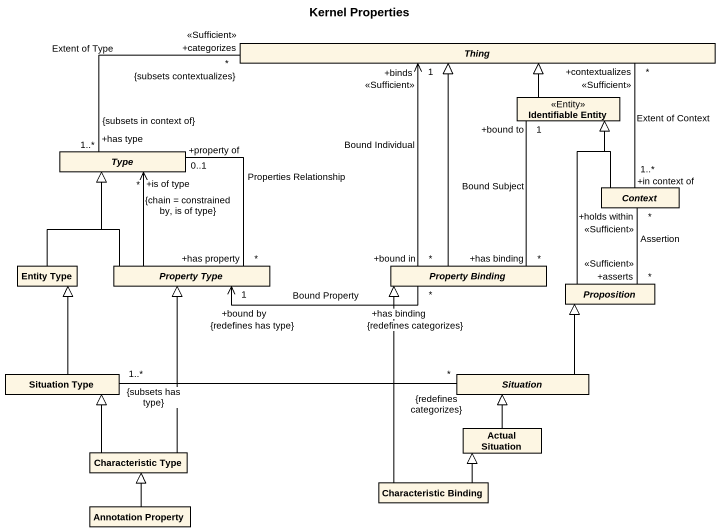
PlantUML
@startuml
title Kernel Properties
hide circle
hide empty members
abstract class Thing
class "Identifiable Entity" as Identifiable_Entity <<Entity>>
abstract class Type
abstract class Context
class "Entity Type" as Entity_Type
abstract class "Property Type" as Property_Type
abstract class "Property Binding" as Property_Binding
abstract class Proposition
class "Situation Type" as Situation_Type
abstract class Situation
class "Actual Situation" as Actual_Situation
class "Characteristic Type" as Characteristic_Type
class "Characteristic Binding" as Characteristic_Binding
class "Annotation Property" as Annotation_Property
Identifiable_Entity -up-|> Thing
Identifiable_Entity "+bound to\n1" -- "+has binding\n*" Property_Binding : Bound Subject
Type "+has type\n1..*\n{subsets in context of}" -right- "+categorizes\n<<Sufficient>>\n*\n{subsets contextualizes}" Thing : Extent of Type
Type "+property of\n0..1" -- "+has property\n*" Property_Type : Properties Relationship
Context "+in context of\n1..*" -up- "+contextualizes\n<<Sufficient>>\n*" Thing : Extent of Context
Context -up-|> Identifiable_Entity
Context "+holds within\n<<Sufficient>>\n*" -- "+asserts\n<<Sufficient>>\n*" Proposition : Assertion
Entity_Type -up-|> Type
Property_Type -up-> "+is of type\n*\n{chain = constrained by, is of type}" Type
Property_Type -up-|> Type
Property_Type "+bound by\n1\n{redefines has type}" <-right- "+has binding\n*\n{redefines categorizes}" Property_Binding : Bound Property
Property_Binding "+bound in\n*" -up-> "+binds\n<<Sufficient>>\n1" Thing : Bound Individual
Property_Binding -up-|> Thing
Proposition -up-|> Identifiable_Entity
Situation_Type -up-|> Entity_Type
Situation_Type "1..*\n{subsets has type}" -right- "*\n{redefines categorizes}" Situation
Situation -up-|> Proposition
Actual_Situation -up-|> Situation
Characteristic_Type -up-|> Property_Type
Characteristic_Type -up-|> Situation_Type
Characteristic_Binding -up-|> Property_Binding
Characteristic_Binding -up-|> Actual_Situation
Annotation_Property -up-|> Characteristic_Type
@enduml
